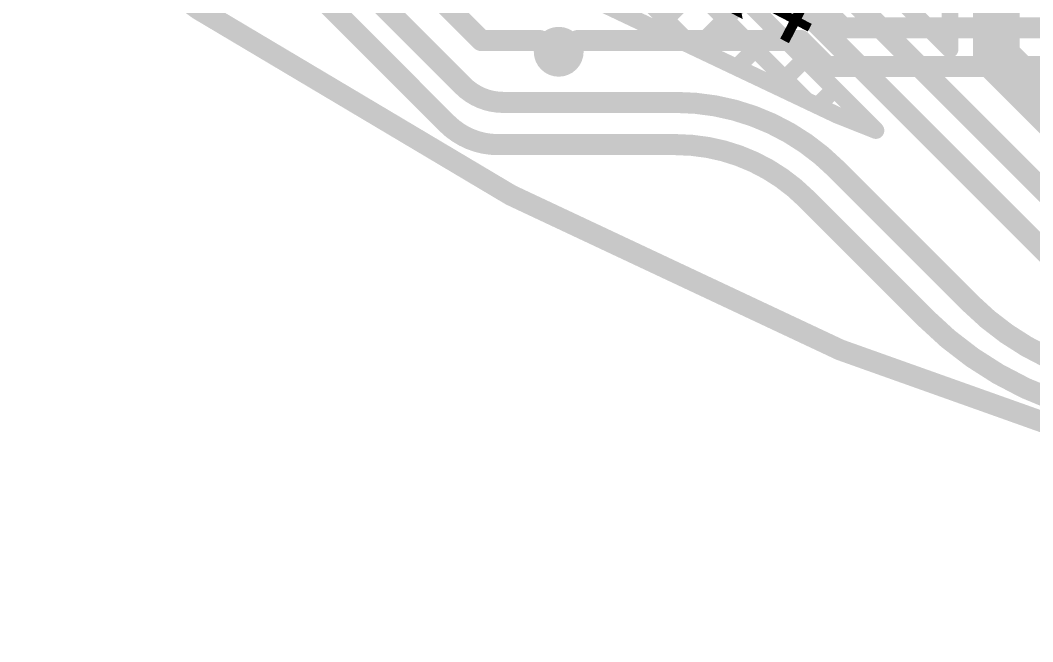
# Model space of a CAD drawing. Header units: millimetres. Extents: x -0.57 to 2.98, y -0.65 to 2.86.
# Drawn here: x 0.1387 to 0.6187, y -0.6496 to -0.3551 of the extents above; entities that cross this region are included whole.
import ezdxf

# ---------------------------------------------------------------- set-up
doc = ezdxf.new("R2010")
doc.units = ezdxf.units.MM
doc.header["$MEASUREMENT"] = 0
for name, color, linetype in [('BottomLayer', 5, 'Continuous'), ('BottomSolder', 6, 'Continuous'), ('Mechanical2', 216, 'Continuous'), ('TopLayer', 1, 'Continuous'), ('TopOverlay', 2, 'Continuous'), ('TopSolder', 216, 'Continuous'), ('ViaHoleLayer', 16, 'Continuous')]:
    doc.layers.add(name, color=color, linetype=linetype)
doc.styles.add('Arial', font='', dxfattribs={"height": 0.2})
doc.styles.get('Arial').set_extended_font_data('Arial')

msp = doc.modelspace()

# ---------------------------------------------------------------- hatches: boundary and pattern name
at = {"layer": 'BottomLayer'}
h = msp.add_hatch(color=5, dxfattribs=at)
edge = h.paths.add_edge_path()
edge.add_arc((0.394, -0.37), 0.011811, 0, 360)
at = {"layer": 'BottomSolder'}
h = msp.add_hatch(color=6, dxfattribs=at)
edge = h.paths.add_edge_path()
edge.add_arc((0.394, -0.37), 0.0079055, 0, 360)
at = {"layer": 'TopLayer'}
h = msp.add_hatch(color=1, dxfattribs=at)
edge = h.paths.add_edge_path()
edge.add_arc((0.394, -0.37), 0.011811, 0, 360)
at = {"layer": 'TopSolder'}
h = msp.add_hatch(color=216, dxfattribs=at)
edge = h.paths.add_edge_path()
edge.add_arc((0.394, -0.37), 0.0079055, 0, 360)
at = {"layer": 'ViaHoleLayer'}
h = msp.add_hatch(color=16, dxfattribs=at)
edge = h.paths.add_edge_path()
edge.add_arc((0.394, -0.37), 0.0059055, 0, 360)

# ---------------------------------------------------------------- linework, layer by layer
at = {"layer": 'BottomLayer'}
for points, const_width in [([(0.21, -0.0916442), (0.5114612, -0.3931054)], 0.008), ([(0.133, -0.1705442), (0.3484557, -0.3859999)], 0.01), ([(0.115, -0.178), (0.3409999, -0.4039999)], 0.01), ([(0.6015, -0.3725), (0.6015, -0.2045)], 0.022), ([(0.5795, -0.3688724), (0.5795, -0.23)], 0.008), ([(0.484, -0.2733724), (0.5795, -0.3688724)], 0.008), ([(0.468, -0.2799998), (0.6550469, -0.4670467)], 0.01), ([(0.451, -0.291284), (0.649027, -0.489311)], 0.01), ([(0.3915502, -0.3014787), (0.4576663, -0.3675948)], 0.008), ([(0.4397002, -0.3026116), (0.5443754, -0.4072868)], 0.008), ([(0.4400466, -0.3592391), (0.4681871, -0.3310986)], 0.008), ([(0.3397792, -0.3471154), (0.3573528, -0.364689)], 0.01), ([(0.4153124, -0.3475097), (0.526, -0.4)], 0.008), ([(0.4592325, -0.3683375), (0.4823293, -0.3452407)], 0.008), ([(0.3573528, -0.364689), (0.3850029, -0.364689)], 0.01), ([(0.3850029, -0.364689), (0.3903139, -0.37)], 0.01), ([(0.4784184, -0.3774359), (0.4964714, -0.3593829)], 0.008), ([(0.5756674, -0.3650398), (0.5795, -0.3612072)], 0.008), ([(0.6015, -0.3725), (0.6366897, -0.4076897)], 0.022), ([(0.3903139, -0.37), (0.394, -0.37)], 0.01), ([(0.4976044, -0.3865342), (0.5106136, -0.373525)], 0.008), ([(0.5167903, -0.3956326), (0.5247557, -0.3876672)], 0.008), ([(0.3677694, -0.3939999), (0.4494527, -0.3939999)], 0.01), ([(0.526, -0.4), (0.5443754, -0.4072868)], 0.008), ([(0.365142, -0.4139999), (0.4494525, -0.4139999)], 0.01), ([(0.5255002, -0.4254999), (0.5830001, -0.4829999)], 0.01), ([(0.5113579, -0.439642), (0.5679139, -0.4961983)], 0.01), ([(0.583, -0.4829999), (0.5890945, -0.4890945)], 0.01), ([(0.5890945, -0.4890945), (0.5891249, -0.489125)], 0.01), ([(0.5679139, -0.4961983), (0.5679205, -0.4962048)], 0.01)]:
    msp.add_lwpolyline(points, dxfattribs=dict(at, const_width=const_width))
for points, const_width in [([(0.3548528, -0.364689, 1), (0.3598528, -0.364689, 1)], 0.005), ([(0.3548528, -0.364689, 1), (0.3598528, -0.364689, 1)], 0.005), ([(0.3825029, -0.364689, 1), (0.3875029, -0.364689, 1)], 0.005), ([(0.3825029, -0.364689, 1), (0.3875029, -0.364689, 1)], 0.005), ([(0.4380466, -0.3592391, 1), (0.4420466, -0.3592391, 1)], 0.004), ([(0.4944714, -0.3593829, 1), (0.4984714, -0.3593829, 1)], 0.004), ([(0.5775, -0.3612072, 1), (0.5815, -0.3612072, 1)], 0.004), ([(0.4556663, -0.3675948, 1), (0.4596663, -0.3675948, 1)], 0.004), ([(0.4572325, -0.3683375, 1), (0.4612325, -0.3683375, 1)], 0.004), ([(0.5736674, -0.3650398, 1), (0.5776674, -0.3650398, 1)], 0.004), ([(0.596, -0.3725, 1), (0.607, -0.3725, 1)], 0.011), ([(0.596, -0.3725, 1), (0.607, -0.3725, 1)], 0.011), ([(0.3878139, -0.37, 1), (0.3928139, -0.37, 1)], 0.005), ([(0.3878139, -0.37, 1), (0.3928139, -0.37, 1)], 0.005), ([(0.3915, -0.37, 1), (0.3965, -0.37, 1)], 0.005), ([(0.5086136, -0.373525, 1), (0.5126136, -0.373525, 1)], 0.004), ([(0.5775, -0.3688724, 1), (0.5815, -0.3688724, 1)], 0.004), ([(0.5775, -0.3688724, 1), (0.5815, -0.3688724, 1)], 0.004), ([(0.4764184, -0.3774359, 1), (0.4804184, -0.3774359, 1)], 0.004), ([(0.3459557, -0.3859999, 1), (0.3509557, -0.3859999, 1)], 0.005), ([(0.3459557, -0.3859999, 1), (0.3509557, -0.3859999, 1)], 0.005), ([(0.3459655, -0.3860097, 1), (0.3509655, -0.3860097, 1)], 0.005), ([(0.3459655, -0.3860097, 1), (0.3509655, -0.3860097, 1)], 0.005), ([(0.4956044, -0.3865342, 1), (0.4996044, -0.3865342, 1)], 0.004), ([(0.5227557, -0.3876672, 1), (0.5267557, -0.3876672, 1)], 0.004), ([(0.3652694, -0.3939999, 1), (0.3702694, -0.3939999, 1)], 0.005), ([(0.3652694, -0.3939999, 1), (0.3702694, -0.3939999, 1)], 0.005), ([(0.4469527, -0.3939999, 1), (0.4519527, -0.3939999, 1)], 0.005), ([(0.4469527, -0.3939999, 1), (0.4519527, -0.3939999, 1)], 0.005), ([(0.5094612, -0.3931054, 1), (0.5134612, -0.3931054, 1)], 0.004), ([(0.5147903, -0.3956326, 1), (0.5187903, -0.3956326, 1)], 0.004), ([(0.524, -0.4, 1), (0.528, -0.4, 1)], 0.004), ([(0.524, -0.4, 1), (0.528, -0.4, 1)], 0.004), ([(0.3384999, -0.4039999, 1), (0.3434999, -0.4039999, 1)], 0.005), ([(0.3384999, -0.4039999, 1), (0.3434999, -0.4039999, 1)], 0.005), ([(0.5423754, -0.4072868, 1), (0.5463754, -0.4072868, 1)], 0.004), ([(0.5423754, -0.4072868, 1), (0.5463754, -0.4072868, 1)], 0.004), ([(0.362642, -0.4139999, 1), (0.367642, -0.4139999, 1)], 0.005), ([(0.362642, -0.4139999, 1), (0.367642, -0.4139999, 1)], 0.005), ([(0.4469525, -0.4139999, 1), (0.4519525, -0.4139999, 1)], 0.005), ([(0.4469525, -0.4139999, 1), (0.4519525, -0.4139999, 1)], 0.005), ([(0.5230002, -0.4254998, 1), (0.5280002, -0.4254998, 1)], 0.005), ([(0.5230002, -0.4254999, 1), (0.5280002, -0.4254999, 1)], 0.005), ([(0.5088579, -0.439642, 1), (0.5138579, -0.439642, 1)], 0.005), ([(0.508858, -0.439642, 1), (0.513858, -0.439642, 1)], 0.005), ([(0.5805, -0.4829999, 1), (0.5855, -0.4829999, 1)], 0.005), ([(0.5805001, -0.4829999, 1), (0.5855001, -0.4829999, 1)], 0.005), ([(0.5865945, -0.4890945, 1), (0.5915945, -0.4890945, 1)], 0.005), ([(0.5865945, -0.4890945, 1), (0.5915945, -0.4890945, 1)], 0.005), ([(0.5866249, -0.489125, 1), (0.5916249, -0.489125, 1)], 0.005), ([(0.5866249, -0.489125, 1), (0.5916249, -0.489125, 1)], 0.005), ([(0.5654139, -0.4961983, 1), (0.5704139, -0.4961983, 1)], 0.005), ([(0.5654139, -0.4961983, 1), (0.5704139, -0.4961983, 1)], 0.005), ([(0.5654205, -0.4962048, 1), (0.5704205, -0.4962048, 1)], 0.005), ([(0.5654206, -0.4962047, 1), (0.5704206, -0.4962047, 1)], 0.005)]:
    msp.add_lwpolyline(points, format="xyb", close=True, dxfattribs=dict(at, const_width=const_width))
at = {"layer": 'BottomLayer', "const_width": 0.01}
for points in [[(0.3484655, -0.3860097, -0.0001268529490919519), (0.3484557, -0.3859999)], [(0.3677694, -0.3939999, -0.1987804197520981), (0.3484655, -0.3860097)], [(0.4494527, -0.3939999, -0.198912367379658), (0.5255002, -0.4254998)], [(0.365142, -0.4139999, -0.198912367379658), (0.3409999, -0.4039999)], [(0.4494525, -0.4139999, -0.198912367379658), (0.511358, -0.439642)], [(0.6804874, -0.527, -0.1990750960870954), (0.5891249, -0.489125)], [(0.6856238, -0.5449999, -0.1995325409470499), (0.5679206, -0.4962047)]]:
    msp.add_lwpolyline(points, format="xyb", dxfattribs=at)
at = {"layer": 'Mechanical2', "const_width": 0.01}
msp.add_lwpolyline([(1.7578269, 2.8091652, -6.230382161824239), (0.6489649, 2.810288)], format="xyb", dxfattribs=at)
at = {"layer": 'TopLayer', "const_width": 0.01}
for points in [[(0.5146944, -0.344689), (0.5286944, -0.358689)], [(0.5286944, -0.358689), (0.7037525, -0.358689)], [(0.4029971, -0.364689), (0.5087988, -0.364689)], [(0.5087988, -0.364689), (0.5211098, -0.377)], [(0.5211098, -0.377), (0.741311, -0.377)]]:
    msp.add_lwpolyline(points, dxfattribs=at)
at = {"layer": 'TopLayer', "const_width": 0.005}
for points in [[(0.5261944, -0.358689, 1), (0.5311944, -0.358689, 1)], [(0.5261944, -0.358689, 1), (0.5311944, -0.358689, 1)], [(0.4004971, -0.364689, 1), (0.4054971, -0.364689, 1)], [(0.5062988, -0.364689, 1), (0.5112988, -0.364689, 1)], [(0.5062988, -0.364689, 1), (0.5112988, -0.364689, 1)], [(0.5186098, -0.377, 1), (0.5236098, -0.377, 1)], [(0.5186098, -0.377, 1), (0.5236098, -0.377, 1)]]:
    msp.add_lwpolyline(points, format="xyb", close=True, dxfattribs=at)

# ---------------------------------------------------------------- texts
at = {"layer": 'TopOverlay', "style": 'Arial'}
msp.add_text('MK4', height=0.04, rotation=332.5, dxfattribs=at).set_placement((0.4074761, -0.3161158))

doc.saveas('drawing.dxf')
